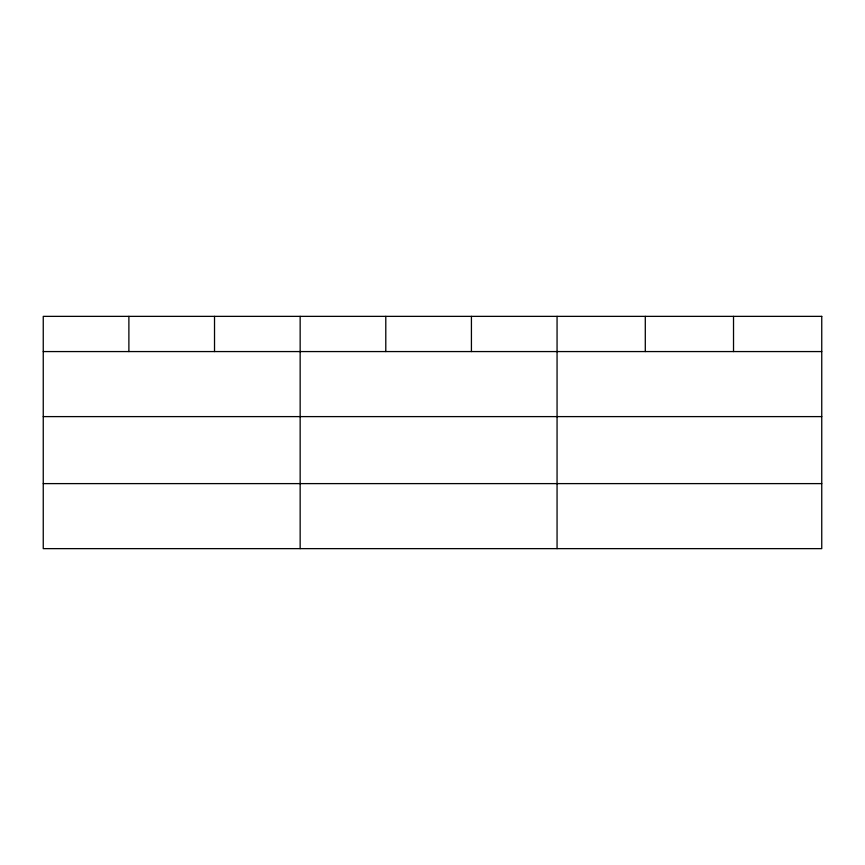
<?xml version="1.0" encoding="UTF-8"?>
<svg xmlns="http://www.w3.org/2000/svg" width="865" height="865" viewBox="0 0 865 865"><rect width="100%" height="100%" fill="white"/><g stroke="black" fill="none" stroke-linecap="round" stroke-linejoin="round"><path stroke-width="1.3" d="M43.25 351.568L821.75 351.568M43.25 416.606L821.75 416.606M43.25 483.611L821.75 483.611M733.52 316.363L733.52 351.568M645.29 316.363L645.29 351.568M557.06 316.363L557.06 548.637M471.425 316.363L471.425 351.568M385.79 316.363L385.79 351.568M300.155 316.363L300.155 548.637M214.52 316.363L214.52 351.568M128.885 316.363L128.885 351.568M821.75 316.363L43.25 316.363L43.25 548.637L821.75 548.637L821.75 316.363"/></g></svg>
